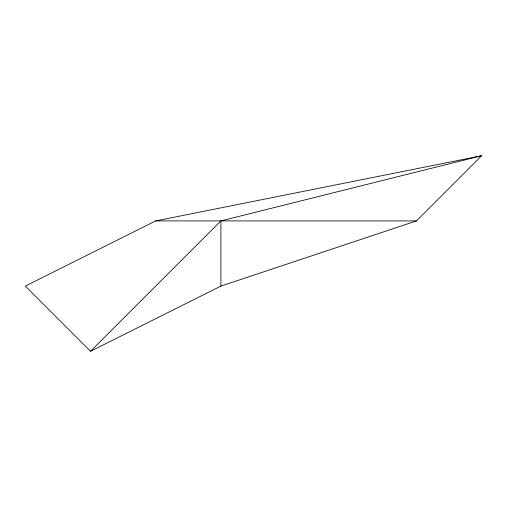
<?xml version="1.0" encoding="UTF-8"?>
<svg xmlns="http://www.w3.org/2000/svg" width="507" height="507" viewBox="0 0 507 507"><rect width="100%" height="100%" fill="white"/><g stroke="black" fill="none" stroke-linecap="round" stroke-linejoin="round"><path stroke-width="0.76" d="M90.538 351.281L220.906 220.906L481.65 155.719L416.462 220.906L220.906 286.094L90.538 351.281L25.35 286.094L155.719 220.906L481.65 155.719M155.719 220.906L416.462 220.906M220.906 220.906L220.906 286.094"/></g></svg>
